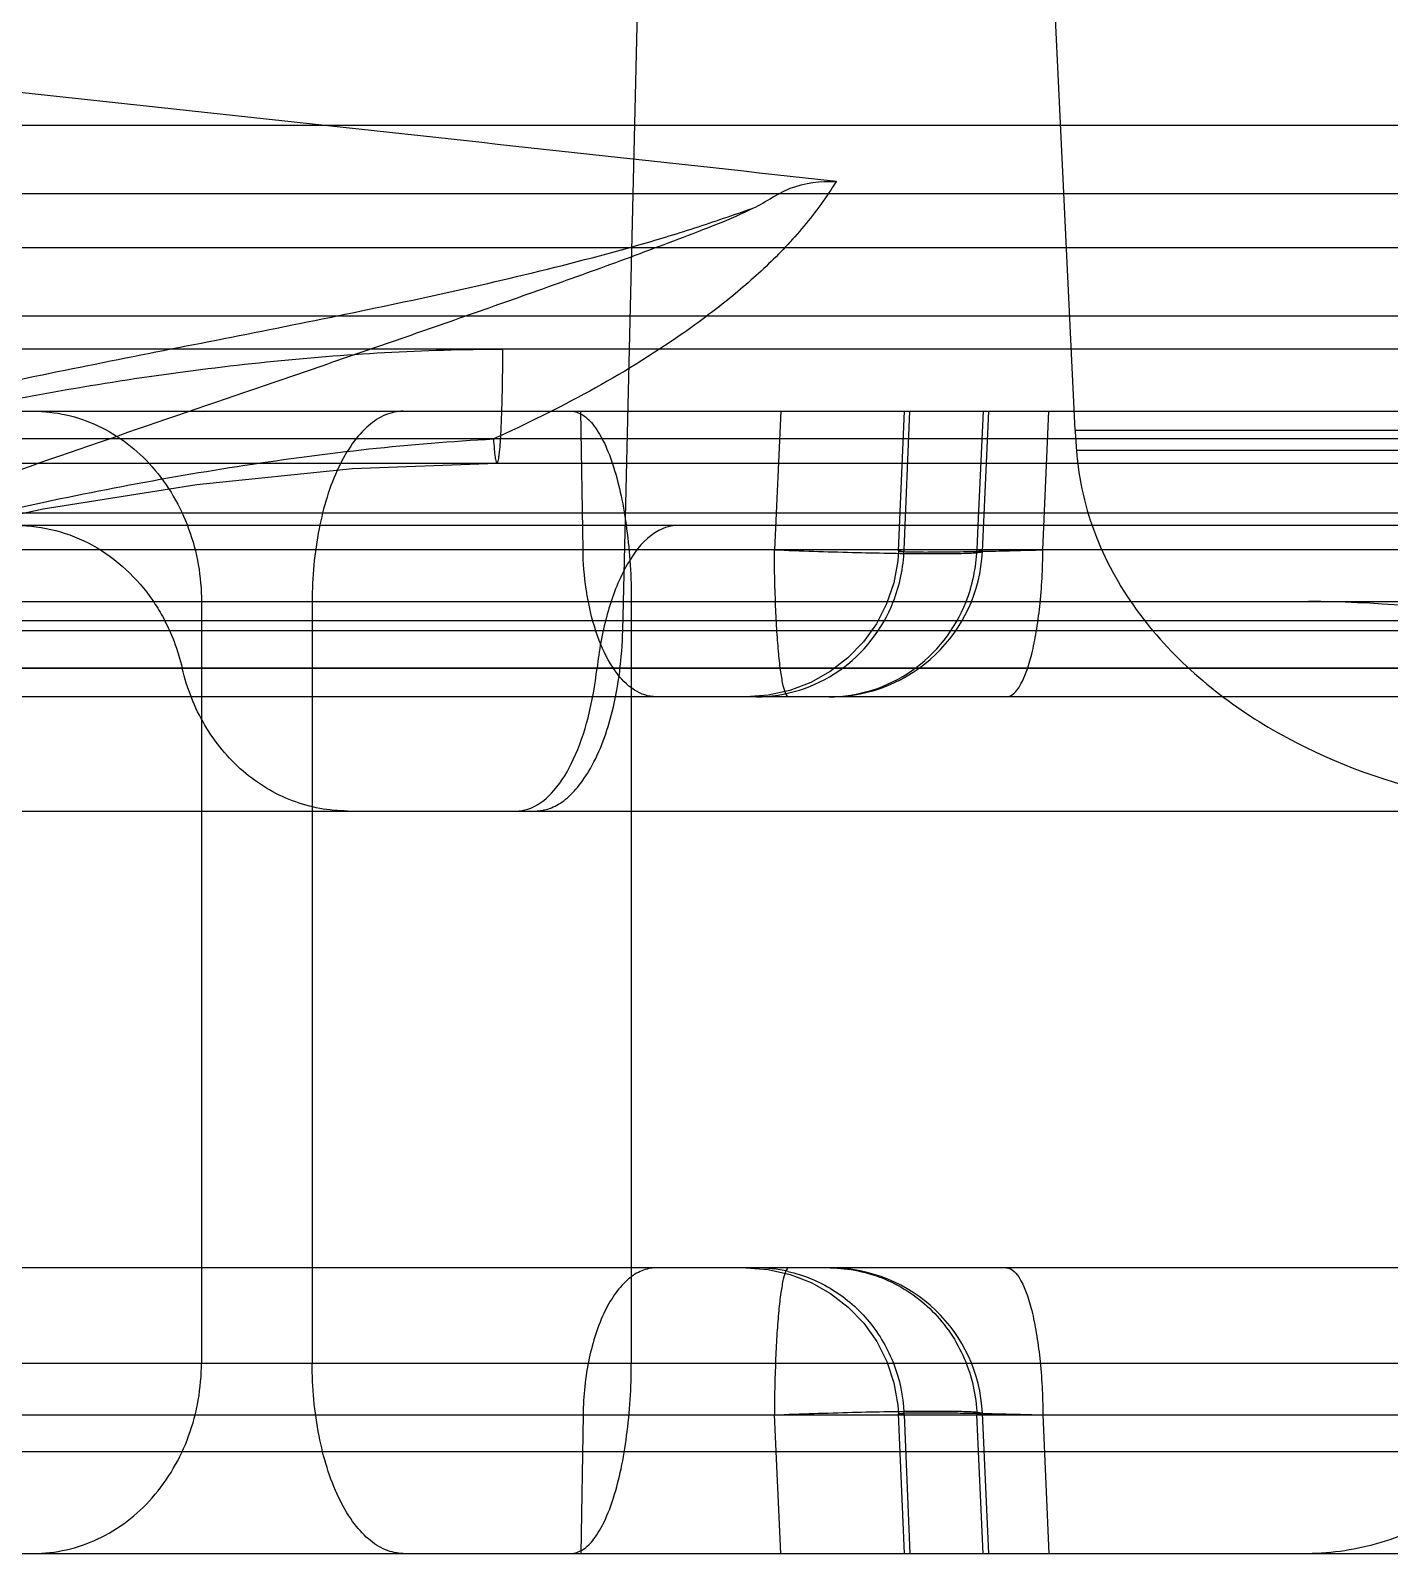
# Model space of a CAD drawing. Header units: millimetres. Extents: x 28656 to 29764, y -21384 to -20601.
# Drawn here: x 29209.439 to 29213.081, y -21151.839 to -21147.759 of the extents above; entities that cross this region are included whole.
import ezdxf

# ---------------------------------------------------------------- set-up
doc = ezdxf.new("R2010")
doc.units = ezdxf.units.MM
doc.header["$LTSCALE"] = 8
doc.layers.add('Cav-cor', color=30, linetype='Continuous')
doc.layers.add('dim', color=3, linetype='Continuous', lineweight=15)

# ---------------------------------------------------------------- blocks, each defined once
blk = doc.blocks.new('20160903.083224')
at = {"layer": 'Cav-cor', "color": 241}
for p, q in [((-13.1611, 5.61), (-13.0465, 10.3577)), ((-11.9486, 6.1467), (-12.022, 7.6767)), ((3.1194, 6.9627), (-17.2803, 6.9627)), ((3.0525, 6.7801), (-15.1535, 6.7801)), ((3.0601, 6.6354), (-15.8629, 6.6354)), ((3.6294, 6.4527), (-17.7903, 6.4527)), ((3.1452, 6.364), (-15.4498, 6.364)), ((-42.2032, 6.1977), (2.2365, 6.1977)), ((-13.2675, 5.8265), (-13.2737, 6.1977)), ((-12.7376, 6.1977), (-12.7546, 5.8265)), ((-12.4222, 5.8236), (-12.4063, 6.1979)), ((-12.4071, 5.8265), (-12.3914, 6.1977)), ((-12.195, 6.1977), (-12.209, 5.8917)), ((-12.1972, 5.8221), (-12.18, 6.1977)), ((-12.0351, 5.8265), (-12.0194, 6.1977)), ((3.1703, 6.1233), (-15.4247, 6.1234)), ((-11.9486, 6.1467), (-8.6682, 6.1467)), ((-11.9454, 6.0933), (-10.44, 6.0933)), ((3.1607, 6.058), (-15.4343, 6.058)), ((-3.1048, 5.9249), (-37.0802, 5.9249)), ((-9.998, 5.8917), (-24.9916, 5.8917)), ((-12.209, 5.8917), (-12.212, 5.8265)), ((0.042, 5.8265), (-34.0756, 5.8265)), ((-12.4071, 5.8265), (-12.4222, 5.8235)), ((-12.1972, 5.8221), (-12.212, 5.8265)), ((-60.4322, 5.6877), (18.6189, 5.6877)), ((-14.29, 5.6877), (-14.29, 3.6477)), ((-13.9933, 5.6877), (-13.9933, 3.6477)), ((-13.1381, 5.6877), (-13.1381, 3.6477)), ((-18.8148, 5.6367), (-5.0086, 5.6367)), ((-15.2625, 5.61), (-9.8694, 5.61)), ((-16.0456, 5.5092), (-14.3416, 5.5092)), ((-9.9902, 5.5092), (-16.0065, 5.5092)), ((-14.3416, 5.5092), (-13.2299, 5.5092)), ((-13.2299, 5.5092), (-10.6844, 5.5092)), ((-0.0595, 5.4327), (-47.8822, 5.4327)), ((-22.7161, 5.1267), (-5.2623, 5.1267)), ((-0.0595, 3.9027), (-47.8822, 3.9027)), ((-43.546, 3.6477), (0.8934, 3.6477)), ((-34.0756, 3.509), (0.042, 3.509)), ((-13.2675, 3.509), (-13.2737, 3.1377)), ((-12.7376, 3.1377), (-12.7546, 3.509)), ((-12.4071, 3.509), (-12.4222, 3.512)), ((-12.4063, 3.1375), (-12.4222, 3.5119)), ((-12.4071, 3.509), (-12.3914, 3.1377)), ((-12.1972, 3.5134), (-12.212, 3.509)), ((-12.195, 3.1377), (-12.212, 3.509)), ((-12.18, 3.1377), (-12.1972, 3.5134)), ((-12.0351, 3.509), (-12.0194, 3.1377)), ((-37.0802, 3.4105), (-3.5866, 3.4105)), ((-42.2032, 3.1377), (6.3337, 3.1377))]:
    blk.add_line(p, q, dxfattribs=at)
for points in [[(-16.1035, 5.5123), (-15.8617, 5.6145), (-15.4989, 5.7419), (-15.1146, 5.8492), (-14.7141, 5.936), (-14.3025, 6.0016), (-13.8848, 6.0439), (-13.498, 6.0581)], [(-12.4222, 5.8235), (-12.4241, 5.7972), (-12.4349, 5.7384), (-12.4541, 5.6817), (-12.4813, 5.6285), (-12.5161, 5.5798), (-12.5576, 5.5368), (-12.605, 5.5003), (-12.6572, 5.4711), (-12.713, 5.4498), (-12.7714, 5.4369), (-12.8298, 5.4327)], [(-12.8298, 3.9027), (-12.7711, 3.8985), (-12.7125, 3.8855), (-12.6564, 3.864), (-12.604, 3.8345), (-12.5566, 3.7977), (-12.515, 3.7543), (-12.4803, 3.7052), (-12.4532, 3.6516), (-12.4342, 3.5946), (-12.4238, 3.5354), (-12.4222, 3.512)]]:
    blk.add_lwpolyline(points, dxfattribs=at)
for centre, radius, start, end in [((-12.6048, 5.8407), 0.408, 270, 357.381), ((-12.8293, 5.8414), 0.4225, 338.5461, 357.9803), ((-12.6342, 5.8414), 0.4225, 338.546, 357.9803), ((-11.3236, 2.6877), 3, 50.0572, 90), ((-12.8032, 3.5164), 0.3864, 77.2711, 89.9376), ((-12.6078, 3.527), 0.3757, 89.5597, 89.9999), ((-12.6048, 3.4947), 0.408, 2.619, 90), ((-12.8182, 3.495), 0.4114, 1.9416, 2.7985)]:
    blk.add_arc(centre, radius, start, end, dxfattribs=at)
blk.add_ellipse((-11.5011, 6.1467), major_axis=(-0.0605, 1.0197), ratio=0.437446, start_param=1.544827, end_param=1.597187, dxfattribs=at)
for points, knots in [([(-17.8688, 7.4237), (-17.4307, 7.3587), (-16.5515, 7.2497), (-15.2311, 7.1009), (-13.9098, 6.9583), (-13.0289, 6.863), (-12.5886, 6.8137)], [0, 0, 0, 0, 0.249954, 0.499944, 0.749965, 1, 1, 1, 1]), ([(-12.5886, 6.8137), (-12.6149, 6.7716), (-12.6728, 6.6912), (-12.7748, 6.5841), (-12.8864, 6.4888), (-13.1187, 6.3162), (-13.3328, 6.2025), (-13.5075, 6.1233)], [0, 0, 0, 0, 0.127809, 0.254463, 0.380416, 0.505575, 1, 1, 1, 1]), ([(-12.8194, 6.7383), (-12.7822, 6.7542), (-12.7158, 6.8061), (-12.6304, 6.8145), (-12.5888, 6.8134)], [0, 0, 0, 0, 0.493032, 1, 1, 1, 1]), ([(-17.6741, 4.8989), (-17.6009, 4.9817), (-17.4483, 5.1421), (-17.1964, 5.3591), (-16.9214, 5.5457), (-16.6312, 5.7069), (-16.3293, 5.8448), (-15.9156, 6.0006), (-15.3841, 6.1525), (-14.7372, 6.2939), (-14.1959, 6.3983), (-13.7642, 6.486), (-13.4425, 6.5573), (-13.177, 6.625), (-12.9678, 6.6874), (-12.8651, 6.7233), (-12.8138, 6.7412)], [0, 0, 0, 0, 0.06269, 0.125387, 0.188098, 0.250798, 0.313452, 0.376094, 0.501296, 0.626454, 0.751497, 0.813923, 0.876227, 0.938314, 0.969224, 1, 1, 1, 1]), ([(-16.1348, 5.4975), (-15.8701, 5.6288), (-15.4594, 5.7965), (-14.9047, 5.997), (-14.4871, 6.1415), (-14.1383, 6.2606), (-13.8592, 6.3566), (-13.6497, 6.429), (-13.4405, 6.5027), (-13.2663, 6.5646), (-13.1274, 6.6155), (-13.0237, 6.6545), (-12.9203, 6.6936), (-12.8522, 6.7218), (-12.8194, 6.7383)], [0, 0, 0, 0, 0.250299, 0.374993, 0.499709, 0.624607, 0.687143, 0.749742, 0.812379, 0.875038, 0.906353, 0.937648, 0.968915, 1, 1, 1, 1]), ([(-15.9638, 5.897), (-15.7669, 5.9744), (-15.3641, 6.1062), (-14.7449, 6.2471), (-14.1168, 6.3386), (-13.6938, 6.364), (-13.4825, 6.364)], [0, 0, 0, 0, 0.25006, 0.500067, 0.750042, 1, 1, 1, 1]), ([(-13.498, 6.058), (-13.4973, 6.058), (-13.4958, 6.0604), (-13.4947, 6.0646), (-13.4932, 6.0721), (-13.4912, 6.0873), (-13.4889, 6.1128), (-13.4867, 6.1504), (-13.4849, 6.1962), (-13.483, 6.2683), (-13.4825, 6.325), (-13.4825, 6.364)], [0, 0, 0, 0, 0.006877, 0.022001, 0.046268, 0.079588, 0.171929, 0.295816, 0.446742, 0.619156, 1, 1, 1, 1]), ([(-14.7402, 6.1977), (-14.6813, 6.1977), (-14.5599, 6.1699), (-14.4105, 6.0541), (-14.3126, 5.885), (-14.29, 5.7538), (-14.29, 5.6877)], [0, 0, 0, 0, 0.235446, 0.479668, 0.735789, 1, 1, 1, 1]), ([(-13.7492, 6.1977), (-13.7654, 6.1977), (-13.7999, 6.19), (-13.8467, 6.1589), (-13.8886, 6.1102), (-13.9399, 6.0198), (-13.9822, 5.8765), (-13.9933, 5.7531), (-13.9933, 5.6877)], [0, 0, 0, 0, 0.07966, 0.16876, 0.272667, 0.393108, 0.678223, 1, 1, 1, 1]), ([(-13.3003, 6.1977), (-13.2893, 6.1977), (-13.2643, 6.1886), (-13.234, 6.1566), (-13.2069, 6.1084), (-13.1832, 6.045), (-13.1637, 5.9682), (-13.1437, 5.8481), (-13.1381, 5.7529), (-13.1381, 5.6877)], [0, 0, 0, 0, 0.058746, 0.133491, 0.230991, 0.351762, 0.493599, 0.652562, 1, 1, 1, 1]), ([(-16.1031, 5.5125), (-15.8997, 5.605), (-15.4803, 5.7622), (-14.8327, 5.9355), (-14.1748, 6.0612), (-13.7305, 6.1121), (-13.5076, 6.1233)], [0, 0, 0, 0, 0.250255, 0.500189, 0.750006, 1, 1, 1, 1]), ([(-13.5075, 6.1233), (-13.5069, 6.1141), (-13.5057, 6.0982), (-13.5036, 6.0767), (-13.5014, 6.0661), (-13.4996, 6.058), (-13.498, 6.058)], [0, 0, 0, 0, 0.419634, 0.731698, 0.925684, 1, 1, 1, 1]), ([(-11.9454, 6.0933), (-11.9398, 6.0139), (-11.9027, 5.857), (-11.7844, 5.6502), (-11.623, 5.4801), (-11.3733, 5.3029), (-11.0173, 5.1626), (-10.7157, 5.1267), (-10.5659, 5.1267)], [0, 0, 0, 0, 0.12994, 0.258273, 0.38465, 0.509511, 0.75561, 1, 1, 1, 1]), ([(-14.7854, 5.8917), (-14.7153, 5.8917), (-14.57, 5.8533), (-14.4618, 5.7507), (-14.4206, 5.6905)], [0, 0, 0, 0, 0.490125, 1, 1, 1, 1]), ([(-13.0134, 5.8917), (-13.031, 5.8917), (-13.0817, 5.8767), (-13.1468, 5.8029), (-13.1775, 5.7321), (-13.1914, 5.6905)], [0, 0, 0, 0, 0.186253, 0.534494, 1, 1, 1, 1]), ([(-13.2532, 5.6868), (-13.2554, 5.6981), (-13.2632, 5.7443), (-13.2669, 5.7911), (-13.2675, 5.8265)], [0, 0, 0, 0, 0.244604, 1, 1, 1, 1]), ([(-12.7546, 5.8265), (-12.7194, 5.8251), (-12.6497, 5.8226), (-12.5479, 5.8195), (-12.453, 5.8174), (-12.369, 5.8162), (-12.3075, 5.816), (-12.2665, 5.8165), (-12.2425, 5.8171), (-12.224, 5.8179), (-12.2096, 5.8188), (-12.2026, 5.8201), (-12.1973, 5.821), (-12.1972, 5.8221)], [0, 0, 0, 0, 0.189463, 0.374736, 0.547304, 0.699984, 0.826241, 0.877692, 0.92063, 0.954553, 0.979148, 0.994233, 1, 1, 1, 1]), ([(-12.7163, 5.4327), (-12.7198, 5.4327), (-12.7266, 5.4452), (-12.7318, 5.466), (-12.7383, 5.5029), (-12.7435, 5.5506), (-12.7482, 5.6095), (-12.753, 5.7025), (-12.7544, 5.7759), (-12.7546, 5.8265)], [0, 0, 0, 0, 0.026258, 0.084613, 0.176647, 0.299421, 0.448862, 0.619745, 1, 1, 1, 1]), ([(-12.4222, 5.8235), (-12.4222, 5.8228), (-12.4187, 5.8225), (-12.4145, 5.8218), (-12.4052, 5.8214), (-12.3934, 5.821), (-12.3779, 5.8207), (-12.3512, 5.8205), (-12.3103, 5.8207), (-12.2534, 5.8214), (-12.1871, 5.8226), (-12.1133, 5.8243), (-12.0617, 5.8257), (-12.0351, 5.8265)], [0, 0, 0, 0, 0.004895, 0.018495, 0.040956, 0.072196, 0.112009, 0.160107, 0.279879, 0.428148, 0.600856, 0.793404, 1, 1, 1, 1]), ([(-12.1332, 5.4327), (-12.1175, 5.4327), (-12.0949, 5.4607), (-12.0779, 5.5013), (-12.0633, 5.5504), (-12.0517, 5.6092), (-12.0392, 5.7022), (-12.0355, 5.7758), (-12.0351, 5.8265)], [0, 0, 0, 0, 0.112784, 0.207748, 0.328988, 0.473724, 0.637629, 1, 1, 1, 1]), ([(-14.4206, 5.6905), (-14.4113, 5.677), (-14.3767, 5.6206), (-14.3528, 5.5577), (-14.3416, 5.5092)], [0, 0, 0, 0, 0.247685, 1, 1, 1, 1]), ([(-13.0723, 5.4327), (-13.0922, 5.4327), (-13.1367, 5.4485), (-13.1881, 5.5052), (-13.2288, 5.5871), (-13.2464, 5.6516), (-13.2532, 5.6868)], [0, 0, 0, 0, 0.179514, 0.400382, 0.675965, 1, 1, 1, 1]), ([(-13.1914, 5.6905), (-13.196, 5.6767), (-13.2136, 5.6174), (-13.2246, 5.5562), (-13.2299, 5.5092)], [0, 0, 0, 0, 0.235517, 1, 1, 1, 1]), ([(-12.8028, 5.4327), (-12.7256, 5.4327), (-12.5664, 5.4824), (-12.4648, 5.6139), (-12.4361, 5.6868)], [0, 0, 0, 0, 0.496166, 1, 1, 1, 1]), ([(-12.6078, 5.4327), (-12.5306, 5.4327), (-12.3714, 5.4824), (-12.2698, 5.6139), (-12.241, 5.6868)], [0, 0, 0, 0, 0.496166, 1, 1, 1, 1]), ([(-13.3956, 5.1267), (-13.3826, 5.1267), (-13.355, 5.1319), (-13.316, 5.1543), (-13.2788, 5.1912), (-13.2277, 5.2681), (-13.1781, 5.4095), (-13.1628, 5.537), (-13.1611, 5.61)], [0, 0, 0, 0, 0.067582, 0.142521, 0.230798, 0.33737, 0.620096, 1, 1, 1, 1]), ([(-13.8978, 5.1267), (-13.948, 5.1267), (-14.0506, 5.146), (-14.1858, 5.2279), (-14.2887, 5.3535), (-14.3292, 5.4558), (-14.3416, 5.5092)], [0, 0, 0, 0, 0.239446, 0.484778, 0.738682, 1, 1, 1, 1]), ([(-13.4051, 5.1356), (-13.3819, 5.1456), (-13.3364, 5.1846), (-13.2872, 5.2695), (-13.2497, 5.381), (-13.2349, 5.4646), (-13.2299, 5.5092)], [0, 0, 0, 0, 0.177189, 0.405145, 0.684219, 1, 1, 1, 1]), ([(-13.4464, 5.1267), (-13.4359, 5.1267), (-13.4217, 5.1291), (-13.4084, 5.1342), (-13.4051, 5.1356)], [0, 0, 0, 0, 0.741017, 1, 1, 1, 1]), ([(-13.0723, 3.9027), (-13.085, 3.9027), (-13.1119, 3.8969), (-13.1486, 3.8731), (-13.1816, 3.8358), (-13.2223, 3.7663), (-13.2566, 3.6555), (-13.2667, 3.5598), (-13.2675, 3.509)], [0, 0, 0, 0, 0.08018, 0.16949, 0.273226, 0.393229, 0.677473, 1, 1, 1, 1]), ([(-12.7163, 3.9027), (-12.7198, 3.9027), (-12.7266, 3.8902), (-12.7318, 3.8694), (-12.7383, 3.8326), (-12.7435, 3.7848), (-12.7482, 3.7259), (-12.753, 3.6329), (-12.7544, 3.5595), (-12.7546, 3.509)], [0, 0, 0, 0, 0.026258, 0.084613, 0.176647, 0.299421, 0.448862, 0.619745, 1, 1, 1, 1]), ([(-12.7181, 3.8932), (-12.6761, 3.8837), (-12.5943, 3.8502), (-12.4948, 3.7625), (-12.4278, 3.647), (-12.4095, 3.5592), (-12.4073, 3.5151)], [0, 0, 0, 0, 0.24706, 0.495815, 0.747146, 1, 1, 1, 1]), ([(-12.6049, 3.9027), (-12.5547, 3.9023), (-12.453, 3.8813), (-12.3242, 3.7937), (-12.2366, 3.6636), (-12.2138, 3.5605), (-12.212, 3.509)], [0, 0, 0, 0, 0.246643, 0.495221, 0.746592, 1, 1, 1, 1]), ([(-12.1332, 3.9027), (-12.1175, 3.9027), (-12.0949, 3.8747), (-12.0779, 3.8342), (-12.0633, 3.785), (-12.0517, 3.7263), (-12.0392, 3.6332), (-12.0355, 3.5596), (-12.0351, 3.509)], [0, 0, 0, 0, 0.112784, 0.207748, 0.328988, 0.473724, 0.637629, 1, 1, 1, 1]), ([(-14.7402, 3.1377), (-14.6813, 3.1377), (-14.5599, 3.1656), (-14.4105, 3.2814), (-14.3126, 3.4504), (-14.29, 3.5817), (-14.29, 3.6477)], [0, 0, 0, 0, 0.235446, 0.479668, 0.735789, 1, 1, 1, 1]), ([(-13.7492, 3.1377), (-13.7654, 3.1377), (-13.7999, 3.1454), (-13.8467, 3.1765), (-13.8886, 3.2252), (-13.9399, 3.3156), (-13.9822, 3.4589), (-13.9933, 3.5824), (-13.9933, 3.6477)], [0, 0, 0, 0, 0.07966, 0.16876, 0.272667, 0.393108, 0.678223, 1, 1, 1, 1]), ([(-13.3003, 3.1377), (-13.2893, 3.1377), (-13.2643, 3.1468), (-13.234, 3.1789), (-13.2069, 3.227), (-13.1832, 3.2905), (-13.1637, 3.3673), (-13.1437, 3.4873), (-13.1381, 3.5825), (-13.1381, 3.6477)], [0, 0, 0, 0, 0.058746, 0.133491, 0.230991, 0.351762, 0.493599, 0.652562, 1, 1, 1, 1]), ([(-11.3379, 3.1377), (-11.2717, 3.1377), (-11.1371, 3.1555), (-10.9473, 3.2387), (-10.7868, 3.3863), (-10.7304, 3.5287), (-10.7225, 3.6033)], [0, 0, 0, 0, 0.237105, 0.478932, 0.731545, 1, 1, 1, 1]), ([(-12.7546, 3.509), (-12.7194, 3.5104), (-12.6497, 3.5129), (-12.5479, 3.5159), (-12.453, 3.518), (-12.369, 3.5192), (-12.3075, 3.5194), (-12.2665, 3.5189), (-12.2425, 3.5184), (-12.224, 3.5176), (-12.2096, 3.5166), (-12.2026, 3.5154), (-12.1973, 3.5144), (-12.1972, 3.5134)], [0, 0, 0, 0, 0.189463, 0.374736, 0.547304, 0.699984, 0.826241, 0.877692, 0.92063, 0.954553, 0.979148, 0.994233, 1, 1, 1, 1]), ([(-12.4222, 3.512), (-12.4222, 3.5126), (-12.4187, 3.5129), (-12.4145, 3.5137), (-12.4052, 3.514), (-12.3934, 3.5145), (-12.3779, 3.5147), (-12.3512, 3.5149), (-12.3103, 3.5147), (-12.2534, 3.514), (-12.1871, 3.5128), (-12.1133, 3.5111), (-12.0617, 3.5097), (-12.0351, 3.509)], [0, 0, 0, 0, 0.004895, 0.018495, 0.040956, 0.072196, 0.112009, 0.160107, 0.279879, 0.428148, 0.600856, 0.793404, 1, 1, 1, 1])]:
    blk.add_open_spline(points, degree=3, knots=knots, dxfattribs=at)

msp = doc.modelspace()

# ---------------------------------------------------------------- linework, layer by layer
at = {"layer": 'Cav-cor', "color": 241}
msp.add_line((29143.2801, -21149.2889), (29263.2801, -21149.2889), dxfattribs=at)

# ---------------------------------------------------------------- block references
at = {"layer": 'dim'}
msp.add_blockref('20160903.083224', (29224.1868, -21154.9766), dxfattribs=at)

doc.saveas('drawing.dxf')
